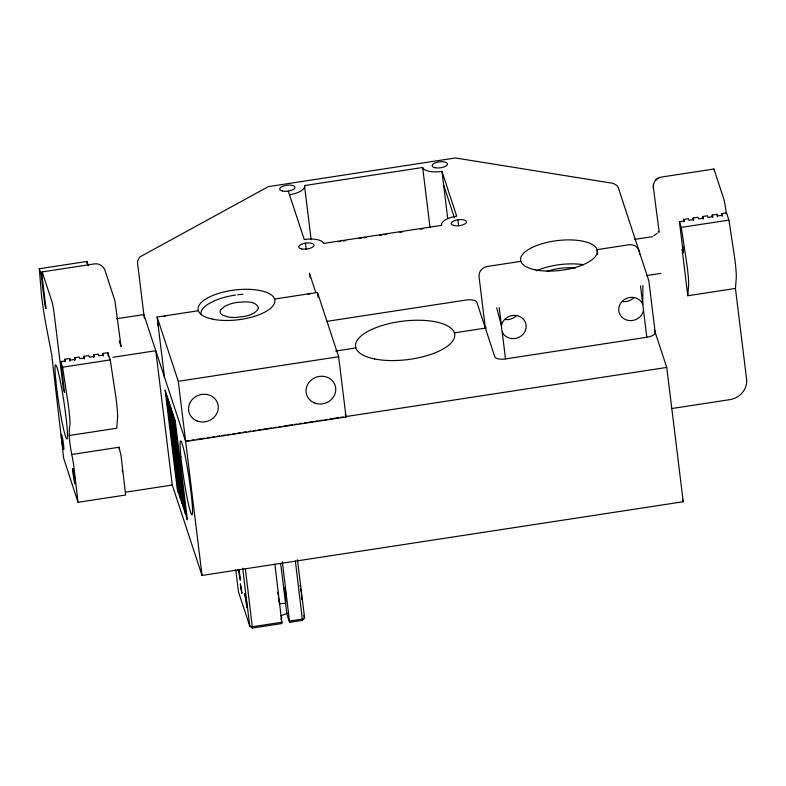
<?xml version="1.0" encoding="UTF-8"?>
<svg xmlns="http://www.w3.org/2000/svg" width="786" height="786" viewBox="0 0 786 786"><rect width="100%" height="100%" fill="white"/><g stroke="black" fill="none" stroke-linecap="round" stroke-linejoin="round"><path stroke-width="1.18" d="M327.084 321.327L466.098 300.036A9.668 3.743 -7 0 1 476.817 302.188L494.787 356.756A9.668 3.743 -7 0 0 505.506 358.917L646.809 337.273L643.488 310.264L642.634 313.093A12.566 11.544 -18.2 0 1 624.32 319.018A12.566 11.544 -18.2 0 1 622.158 301.402A12.566 11.544 -18.2 0 1 641.219 301.598L642.732 304.064L642.928 285.397M659.199 232.302L653.313 187.019M653.343 185.663C653.51 181.458 657.096 177.616 661.291 177.076L713.698 169.049M501.389 325.836L502.126 331.79M643.528 310.126L642.801 304.182M653.294 188.001L653.353 184.71M274.874 564.181L281.978 623.514L252.444 628.034L245.35 568.7M297.452 559.77L304.575 617.796L302.472 620.37L289.602 622.345L282.351 561.803M302.472 620.37L295.369 561.037M69.669 360.951L69.738 358.514L64.973 359.241L65.267 361.619M722.079 215.973L721.784 213.596L726.549 212.868L728.927 220.1L734.566 257.209A29.662 2.103 81.3 0 1 736.295 277.311L735.45 288.433L687.809 295.733L682.11 249.309L683.24 252.738L683.427 246.647M88.376 265.796L86.941 261.453L39.3 268.753L41.501 295.438A29.662 2.103 81.3 0 0 45.568 322.614L51.778 355.164L63.607 458.002L78.011 502.293L73.619 464.585C71.438 451.282 67.635 437.999 69.964 424.411A29.662 2.103 81.3 0 0 68.225 404.318L62.595 367.2L60.748 361.599L65.513 360.862L64.973 359.241M687.809 295.733L688.654 284.601A29.662 2.103 81.3 0 0 686.925 264.509L681.285 227.4L679.438 221.79L684.203 221.062L683.673 219.432L688.428 218.704L688.968 220.335L693.733 219.599L693.193 217.977L697.958 217.25L698.499 218.872L703.264 218.144L702.723 216.514L707.488 215.786L708.029 217.417L712.794 216.681L712.254 215.059L717.019 214.323L717.549 215.954L722.314 215.226L721.784 213.596L722.108 216.012M78.011 502.293L125.652 494.993L121.054 455.782L119.089 447.244L71.447 454.544M496.693 307.798L501.429 325.709L502.293 322.879A12.566 11.544 -18.2 0 1 520.607 316.955A12.566 11.544 -18.2 0 1 522.769 334.571A12.566 11.544 -18.2 0 1 503.698 334.374L502.195 331.898L505.506 358.917M657.194 233.344L653.667 235.8M658.098 178.127L655.799 179.906M280.867 619.113L281.869 617.354M280.73 615.87L287.362 613.208M289.494 194.712A17.39 6.74 -7 0 0 304.496 185.575L422.652 167.477A17.39 6.74 -7 0 0 441.948 171.358L456.715 216.189A17.39 6.74 -7 0 0 441.703 225.327L323.557 243.424A17.39 6.74 -7 0 0 304.261 239.543L288.295 191.096M41.933 271.946L94.34 263.919C98.653 263.045 103.074 265.717 104.793 269.686L114.933 300.851L121.064 346.557L119.187 340.849M338.412 241.724L340.829 241.361M343.236 240.988L345.653 240.614M358.907 238.59L361.324 238.217M363.731 237.844L366.148 237.48M379.412 235.446L381.819 235.083M384.226 234.709L386.643 234.336M399.907 232.312L402.314 231.939M420.402 229.168L422.809 228.805M681.285 227.4L728.927 220.1M658.167 231.939L658.815 231.841M116.475 318.772L143.867 314.577L185.683 441.516L346.036 416.953L338.638 356.736L317.475 292.48L274.599 299.044M634.597 239.416L652.459 236.674M164.52 377.26L157.121 317.043L198.367 310.725M520.843 261.335L487.487 266.444A9.668 8.882 -18.2 0 0 479.047 276.741L485.355 328.116M69.119 435.532L116.76 428.232L117.605 417.111A29.662 2.103 81.3 0 0 115.866 397.018L110.237 359.9L107.849 352.668L103.094 353.405L103.379 355.783L103.094 353.405L103.624 355.026L98.859 355.753L98.329 354.132L93.563 354.859L93.848 357.237L93.563 354.859L94.094 356.49L89.329 357.217L88.798 355.586L84.033 356.323L84.328 358.701L84.033 356.323L84.564 357.944L79.808 358.681L79.268 357.05L74.503 357.777L74.798 360.165L74.503 357.777L75.043 359.408L70.278 360.135L69.738 358.514L70.033 360.892M112.899 357.296L155.785 350.733L172.272 485.041L202.041 575.44L683.24 501.733L666.744 367.426L654.316 329.668M646.505 275.572L660.8 273.381M62.595 367.2L110.237 359.9M335.593 351.057L355.842 347.952M454.387 332.861L486.544 327.929M157.121 317.043L178.284 381.298L338.638 356.736M186.763 440.936L189.19 440.563M191.617 440.199L194.034 439.826M196.461 439.453L204.95 438.156M207.366 437.782L209.793 437.409M212.22 437.036L214.647 436.672M217.064 436.299L219.491 435.925M221.917 435.552L225.553 435.002M227.979 434.629L230.396 434.255M232.823 433.882L235.25 433.508M237.677 433.145L240.094 432.772M242.52 432.398L246.156 431.838M248.582 431.475L251.009 431.101M253.426 430.728L255.853 430.355M258.28 429.981L260.706 429.618M263.123 429.244L271.612 427.948M274.039 427.574L276.456 427.201M278.883 426.827L281.309 426.454M283.736 426.091L292.215 424.784M294.642 424.42L297.069 424.047M299.486 423.674L301.912 423.3M304.339 422.927L306.756 422.563M309.183 422.19L312.818 421.63M315.245 421.257L317.672 420.893M320.099 420.52L322.515 420.146M324.942 419.773L327.369 419.4M329.786 419.036L338.275 417.73M340.702 417.366L343.118 416.993M345.545 416.619L666.744 367.426M125.819 492.164L172.272 485.041M671.617 408.563L729.693 399.671A19.326 17.764 -18.2 0 0 746.582 379.068L735.45 288.433M282.007 622.207L252.473 626.727L249.781 626.187L238.472 591.838L235.78 569.929M289.621 621.038L302.502 619.063L304.575 617.796L303.818 615.507M252.444 628.034L249.781 626.187L242.658 568.16M301.48 598.706L301.736 599.237L301.411 593.597M682.484 499.444L683.24 501.733M443.903 185.801L454.475 217.899M315.726 292.323L309.419 273.155L310.313 277.782M345.28 414.654L346.036 416.953M289.602 622.345L286.89 614.112L280.681 563.591M39.3 268.753L41.088 274.176L44.89 305.125L46.02 308.564L42.277 277.792A9.668 0.688 81.3 0 1 42.385 272.565L51.905 301.49A9.668 0.688 81.3 0 1 54.185 313.948L63.411 389.109L64.55 392.548L60.748 361.599M299.859 585.452L300.026 586.022M300.616 588.743L301.225 592.359M277.753 592.251L278.165 594.619M239.111 569.821L240.339 578.81A7.094 0.501 81.3 0 1 240.31 580.245L238.138 569.329M712.578 217.467L712.254 215.059L712.548 217.437M703.048 218.93L702.723 216.514L703.018 218.901M693.517 220.385L693.193 217.977L693.488 220.355M726.244 213.438L725.95 211.061A9.668 0.688 81.3 0 0 723.67 198.603L714.15 169.678A9.668 0.688 81.3 0 0 713.619 169.707M717.019 214.323L717.313 216.71M683.673 219.432L683.958 221.819M679.438 221.79L683.24 252.738M639.696 254.576L639.401 252.178A9.668 8.882 -18.2 0 0 628.79 244.8L597.065 249.653L597.655 254.448M640.502 285.898L642.732 304.064M499.198 307.542L501.429 325.709M457.904 219.805L458.641 225.828M441.948 171.358L447.735 218.469M422.652 167.477L430.05 227.694M304.496 185.575L311.148 239.769M317.475 292.48L318.065 297.295M305.449 243.159L306.186 249.182M178.284 381.298L202.041 575.44M144.319 318.192L137.56 263.202L137.629 260.923L139.741 257.002L268.439 186.606L455.428 157.966L613.326 183.393L617.01 185.496L618.169 187.314L648.833 280.818L655.141 332.193A9.668 3.743 -7 0 1 646.809 337.273M107.849 352.668L108.291 356.245M119.089 447.244L119.374 449.513M278.696 598.303L279.01 601.929M86.941 261.453L87.138 263.88M516.52 315.579A12.566 11.544 -18.2 0 1 505.624 319.597M633.988 297.589A12.566 11.544 -18.2 0 1 623.102 301.598M158.212 325.885A9.668 8.882 -18.2 0 1 158.251 323.547M164.225 316.257A9.668 8.882 -18.2 0 1 166.652 315.579M307.945 293.944A9.668 8.882 -18.2 0 1 310.45 293.866M536.494 270.797A38.652 14.983 -7 0 1 583.458 264.735M546.575 271.475A28.994 11.23 -7 0 1 575.362 268.055M200.892 313.928A38.406 14.885 -7 0 1 201.658 310.598A38.465 14.905 -7 0 1 208.359 303.976L213.969 300.989A38.318 14.846 -7 0 1 224.511 297.314A38.76 15.022 -7 0 1 232.479 295.556A38.563 14.944 -7 0 1 235.574 295.064M240.791 294.465A38.76 15.022 -7 0 1 242.864 294.298M237.647 294.789A38.563 14.944 -7 0 1 240.771 294.465M279.089 603.923A14.777 5.728 -7 0 1 285.849 603.432M122.262 469.851A7.732 0.55 81.3 0 1 122.518 471.787M241.872 592.85L241.774 593.391L240.349 583.851L241.872 592.85M244.682 593.656L246.951 607.637L246.244 599.512L244.682 593.656M284.227 587.594L286.497 601.575L285.79 593.459L284.227 587.594M258.496 307.906C254.969 315.815 244.132 316.483 236.557 317.426A19.601 7.595 -7 0 1 228.402 317.023L222.517 315.098A19.208 7.447 -7 0 1 220.738 309.684L224.845 306.226L229.335 304.28A19.444 7.536 -7 0 1 237.647 302.345C244.25 302.03 255.705 300.173 258.496 307.906M166.298 393.747L165.109 390.131L177.253 489.079L178.442 492.694L166.298 393.747M168.086 399.17L166.887 395.555L179.041 494.502L180.23 498.118L168.086 399.17M169.864 404.594L168.676 400.978L180.829 499.925L182.018 503.541L169.864 404.594M171.653 410.017L170.464 406.401L182.617 505.349L183.806 508.964L171.653 410.017M173.441 415.44L172.252 411.825L184.396 510.772L185.594 514.388L173.441 415.44M175.229 420.864L174.04 417.248L186.184 516.196L187.373 519.811L175.229 420.864M212.898 319.244A38.652 14.983 -7 0 0 274.53 302.993A38.652 14.983 -7 0 0 222.016 292.421A38.652 14.983 -7 0 0 212.898 319.244M197.492 421.119A14.983 13.765 -18.2 0 0 218.194 405.861A14.983 13.765 -18.2 0 0 194.584 397.382A14.983 13.765 -18.2 0 0 197.492 421.119M314.97 403.13A14.983 13.765 -18.2 0 0 335.671 387.862A14.983 13.765 -18.2 0 0 312.062 379.392A14.983 13.765 -18.2 0 0 314.97 403.13M535.374 269.853A38.652 14.983 -7 0 0 597.006 253.603A38.652 14.983 -7 0 0 544.492 243.031A38.652 14.983 -7 0 0 535.374 269.853M454.141 225.572A7.732 2.997 -7 0 0 466.471 222.32A7.732 2.997 -7 0 0 455.968 220.208A7.732 2.997 -7 0 0 454.141 225.572M282.626 191.067A7.732 2.997 -7 0 0 294.956 187.825A7.732 2.997 -7 0 0 284.453 185.712A7.732 2.997 -7 0 0 282.626 191.067M301.686 248.916A7.732 2.997 -7 0 0 314.007 245.674A7.732 2.997 -7 0 0 303.504 243.562A7.732 2.997 -7 0 0 301.686 248.916M435.09 167.723A7.732 2.997 -7 0 0 447.411 164.471A7.732 2.997 -7 0 0 436.908 162.358A7.732 2.997 -7 0 0 435.09 167.723M61.465 437.213A7.732 0.55 81.3 0 0 63.695 449.415A7.732 0.55 81.3 0 0 62.664 438.883A7.732 0.55 81.3 0 0 61.465 437.213M72.774 471.561A7.732 0.55 81.3 0 0 75.004 483.773A7.732 0.55 81.3 0 0 73.982 473.231A7.732 0.55 81.3 0 0 72.774 471.561M55.835 380.837A37.453 2.653 81.3 0 0 66.653 438.873A37.453 2.653 81.3 0 0 61.288 386.221A37.453 2.653 81.3 0 0 55.835 380.837M180.898 456.637A37.453 2.653 81.3 0 0 191.715 514.673A37.453 2.653 81.3 0 0 186.341 462.021A37.453 2.653 81.3 0 0 180.898 456.637M374.627 358.966A49.97 19.365 -7 0 0 454.308 337.96A49.97 19.365 -7 0 0 386.407 324.304A49.97 19.365 -7 0 0 374.627 358.966"/></g></svg>
